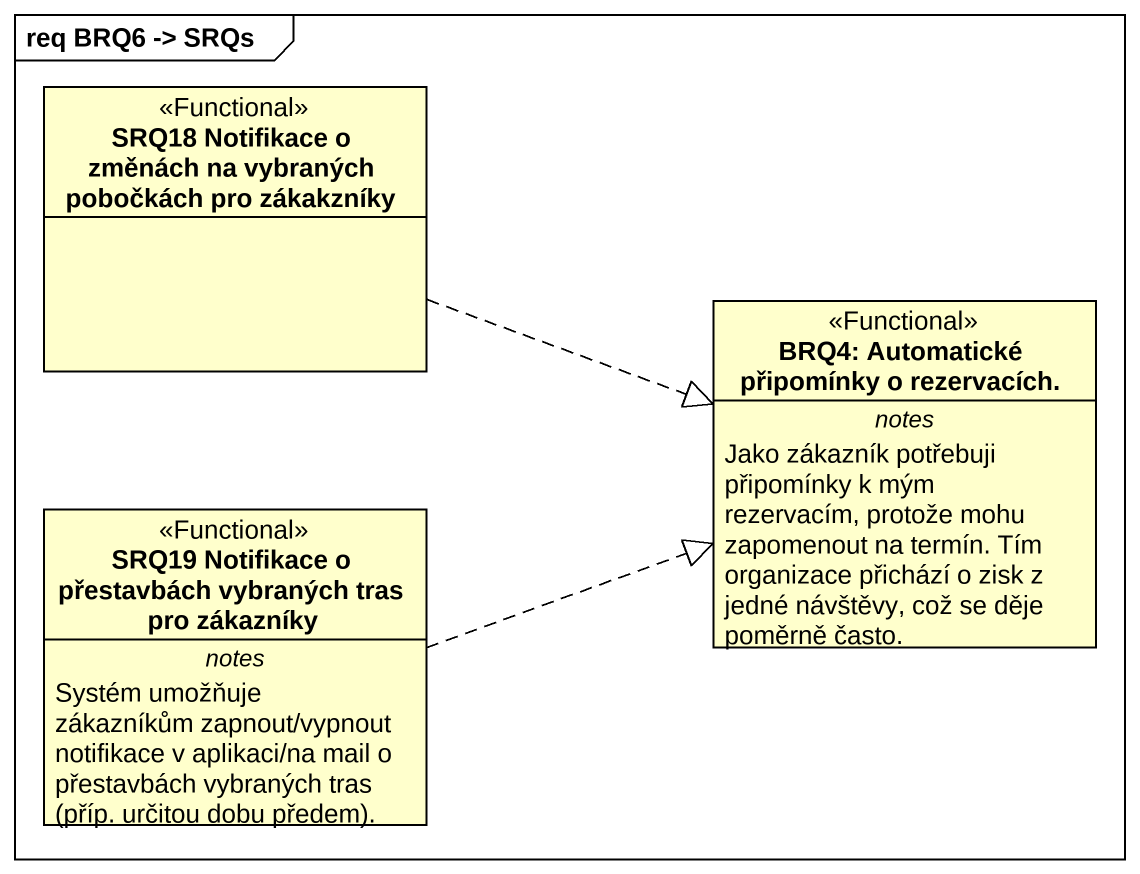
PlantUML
@startuml
mainframe req BRQ6 -> SRQs
hide circle
hide empty members
class "SRQ18 Notifikace o změnách na vybraných pobočkách pro zákakzníky" as SRQ18_Notifikace_o_změnách <<Functional>>
class "BRQ4: Automatické připomínky o rezervacích." as BRQ4_Automatické_připomínky <<Functional>> {
  -- notes --
  Jako zákazník potřebuji připomínky k mým rezervacím, protože mohu zapomenout na termín. Tím organizace přichází o zisk z jedné návštěvy, což se děje poměrně často.
}
class "SRQ19 Notifikace o přestavbách vybraných tras pro zákazníky" as SRQ19_Notifikace_o <<Functional>> {
  -- notes --
  {field} Systém umožňuje zákazníkům zapnout/vypnout notifikace v aplikaci/na mail o přestavbách vybraných tras (příp. určitou dobu předem).
}
SRQ18_Notifikace_o_změnách .right.|> BRQ4_Automatické_připomínky
SRQ19_Notifikace_o .right.|> BRQ4_Automatické_připomínky
@enduml
